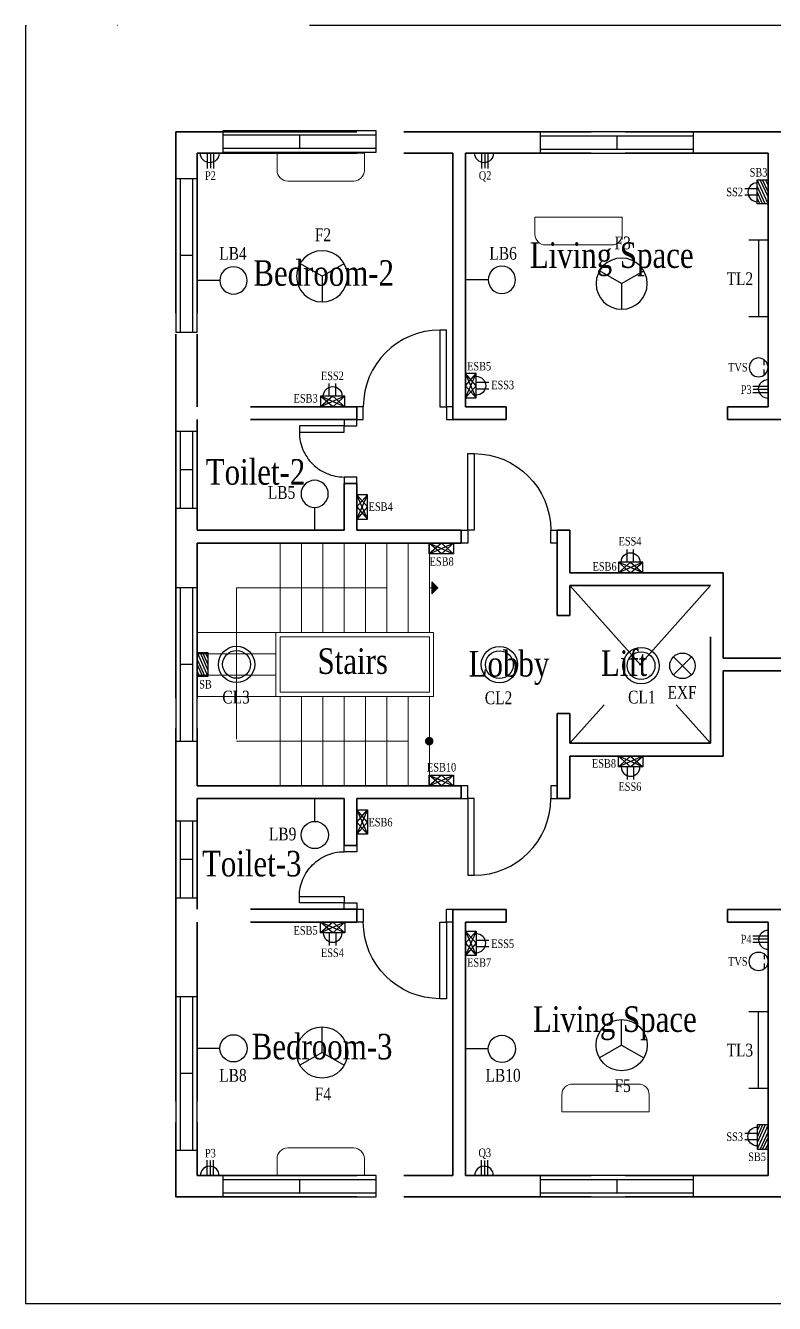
# Model space of a CAD drawing. Header units: inches. Extents: x 4849 to 14405, y -37970 to -930.
# Drawn here: x 7197 to 7549, y -35899 to -35299 of the extents above; entities that cross this region are included whole.
import ezdxf

# ---------------------------------------------------------------- set-up
doc = ezdxf.new("R2010")
doc.units = ezdxf.units.IN
doc.header["$LTSCALE"] = 10
doc.header["$MEASUREMENT"] = 0
doc.linetypes.add('ACAD_ISO04W100', pattern=[30, 24, -3, 0, -3])
doc.linetypes.add('DASHED', pattern=[0.75, 0.5, -0.25])
for name, color, linetype, lineweight in [('AC', 6, 'Continuous', 13), ('RAIL (Mine)', 1, 'Continuous', 13), ('Stair (Mine)', 8, 'Continuous', 13), ('Text (Mine)', 5, 'Continuous', 9), ('VOID (Mine)', 8, 'Continuous', 9), ('Wall (Mine)', 7, 'Continuous', 35)]:
    doc.layers.add(name, color=color, linetype=linetype, lineweight=lineweight)
for name, color, linetype in [('Doors (Mine)', 1, 'Continuous'), ('Switchboard & Socket (Mine)', 4, 'Continuous'), ('Windows (Mine)', 4, 'Continuous')]:
    doc.layers.add(name, color=color, linetype=linetype)
for name, color, linetype, plot in [('Fan (Mine)', 2, 'Continuous', False), ('Light (Mine)', 3, 'Continuous', False), ('Text Fittings & Fixtures Labels (Mine)', 5, 'Continuous', False)]:
    doc.layers.add(name, color=color, linetype=linetype, plot=plot)
doc.layers.add('Site (Mine)', color=7, linetype='ACAD_ISO04W100', lineweight=30, true_color=0x004961)
doc.styles.get("Standard").update_dxf_attribs({"font": 'simplex.shx', "width": 0.8, "height": 3})

# ---------------------------------------------------------------- blocks, each defined once
blk = doc.blocks.new('Window Big')
at = {"layer": 'Windows (Mine)'}
for p, q in [((0, 10), (-72, 10)), ((-72, 10), (-72, 0)), ((0, 8), (-72, 8)), ((-36, 8), (-36, 2)), ((0, 0), (0, 10)), ((-72, 2), (0, 2)), ((-72, 0), (0, 0))]:
    blk.add_line(p, q, dxfattribs=at)
blk = doc.blocks.new('Window Small')
at = {"layer": 'Windows (Mine)', "linetype": 'DASHED', "ltscale": 10}
for p, q in [((36, 0), (0, 0)), ((0, 0), (0, -10)), ((36, -10), (36, 0)), ((36, -2), (0, -2)), ((18, -2), (18, -8)), ((0, -8), (36, -8)), ((0, -10), (36, -10))]:
    blk.add_line(p, q, dxfattribs=at)
blk = doc.blocks.new('Door Single')
at = {"layer": 'Doors (Mine)'}
for points in [[(-6, 6), (-3, 6), (-3, 42), (-6, 42)], [(-45, 0), (-42, 0), (-42, 6), (-45, 6)], [(-3, 0), (0, 0), (0, 6), (-3, 6)]]:
    blk.add_lwpolyline(points, close=True, dxfattribs=at)
blk.add_arc((-6, 6), 36, 90, 180, dxfattribs=at)
blk = doc.blocks.new('Door Single Small')
at = {"layer": 'Doors (Mine)', "linetype": 'DASHED', "ltscale": 10}
for points in [[(-6, 6), (-3, 6), (-3, 27), (-6, 27)], [(-30, 0), (-27, 0), (-27, 6), (-30, 6)], [(-3, 0), (0, 0), (0, 6), (-3, 6)]]:
    blk.add_lwpolyline(points, close=True, dxfattribs=at)
blk.add_arc((-6, 6), 21, 90, 180, dxfattribs=at)
blk = doc.blocks.new('Exhaust Fan')
at = {"layer": 'Fan (Mine)', "linetype": 'Continuous', "ltscale": 10}
for p, q in [((-4.24, 4.24), (4.24, -4.24)), ((-4.24, -4.24), (4.24, 4.24))]:
    blk.add_line(p, q, dxfattribs=at)
blk.add_circle((0, 0), 6, dxfattribs=at)
blk = doc.blocks.new('Ceiling Light')
at = {"layer": 'Light (Mine)'}
for radius in [8.53, 6.52]:
    blk.add_circle((0, 0), radius, dxfattribs=at)
blk = doc.blocks.new('Switchboard')
at = {"layer": 'Switchboard & Socket (Mine)', "linetype": 'Continuous'}
for p, q in [((0, -10.1), (22.7, 0)), ((0, -5), (11.4, 0)), ((0, -7.3), (16.6, 0)), ((0, -2.4), (5.3, 0)), ((6.6, -10.1), (22.7, -2.8)), ((11.4, -10.1), (22.7, -5)), ((17.6, -10.1), (22.7, -7.6))]:
    blk.add_line(p, q, dxfattribs=at)
blk.add_lwpolyline([(0, 0), (22.7, 0), (22.7, -10.1), (0, -10.1)], close=True, dxfattribs=at)
blk = doc.blocks.new('Emergency Switchboard')
at = {"layer": 'Switchboard & Socket (Mine)', "ltscale": 10}
for p, q in [((-11.4, -5), (11.4, 5)), ((-11.4, 5), (11.4, -5)), ((0, 5), (-11.4, -5)), ((0, -5), (-11.4, 5)), ((0, 5), (11.4, -5)), ((0, -5), (11.4, 5))]:
    blk.add_line(p, q, dxfattribs=at)
at = {"layer": 'Switchboard & Socket (Mine)', "linetype": 'Continuous'}
blk.add_lwpolyline([(-11.4, 5), (11.4, 5), (11.4, -5), (-11.4, -5)], close=True, dxfattribs=at)
blk = doc.blocks.new('2-Pin Socket')
at = {"layer": 'Switchboard & Socket (Mine)', "ltscale": 10}
blk.add_line((-8.8, 0), (8.8, 0), dxfattribs=at)
at = {"layer": 'Switchboard & Socket (Mine)', "linetype": 'Continuous'}
for p, q in [((-2.8, 0), (-2.8, 11.8)), ((3.2, 0), (3.2, 11.8))]:
    blk.add_line(p, q, dxfattribs=at)
blk.add_arc((0, 0), 8.85, 0, 180, dxfattribs=at)
blk = doc.blocks.new('Ceiling Fan')
at = {"layer": 'Fan (Mine)', "linetype": 'Continuous', "ltscale": 10}
for q in [(0, 12), (-10.39, -6), (10.39, -6)]:
    blk.add_line((0, 0), q, dxfattribs=at)
blk.add_circle((0, 0), 12, dxfattribs=at)
blk.add_circle((0, 0), 12, dxfattribs=at)
blk = doc.blocks.new('Light Bulb')
at = {"layer": 'Light (Mine)'}
blk.add_line((10.67, 0), (0, 0), dxfattribs=at)
at = {"layer": 'Light (Mine)', "linetype": 'Continuous'}
blk.add_circle((17.07, 0), 6.4, dxfattribs=at)
blk = doc.blocks.new('Tube Light')
at = {"layer": 'Light (Mine)'}
for p, q in [((0, 4.54), (0, -4.54)), ((36, 0), (0, 0)), ((36, 4.54), (36, -4.54))]:
    blk.add_line(p, q, dxfattribs=at)
blk = doc.blocks.new('3-Pin Socket')
at = {"layer": 'Switchboard & Socket (Mine)', "ltscale": 10}
blk.add_line((0, 9.4), (0, -8.3), dxfattribs=at)
at = {"layer": 'Switchboard & Socket (Mine)', "linetype": 'Continuous'}
for p, q in [((0, 3), (14.4, 3)), ((0, 0), (14.1, 0)), ((0, -3), (14.4, -3))]:
    blk.add_line(p, q, dxfattribs=at)
blk.add_arc((0, 0.6), 8.85, 270, 90, dxfattribs=at)
blk = doc.blocks.new('2-Pin TV Socket')
at = {"layer": 'Switchboard & Socket (Mine)', "linetype": 'ByBlock', "ltscale": 10}
for p, q in [((0, 0), (0, -5.3)), ((0, -9.3), (0, -14.5))]:
    blk.add_line(p, q, dxfattribs=at)
at = {"layer": 'Switchboard & Socket (Mine)', "linetype": 'ByBlock'}
blk.add_circle((-5.1, -7.3), 8.85, dxfattribs=at)

msp = doc.modelspace()

# ---------------------------------------------------------------- hatches: boundary and pattern name
at = {"layer": 'Stair (Mine)', "ltscale": 10}
h = msp.add_hatch(color=256, dxfattribs=at)
h.paths.add_polyline_path([(7388.11, -35559.81), (7388.11, -35562.63), (7390.94, -35562.63)])
h.paths.add_polyline_path([(7390.94, -35562.63), (7388.11, -35562.63), (7388.11, -35565.46)])

# ---------------------------------------------------------------- linework, layer by layer
at = {"layer": 'AC', "ltscale": 10}
for points in [[(7315.44, -35366.64), (7315.44, -35358.62), (7356.44, -35358.62), (7356.44, -35366.64, -0.414214), (7351.44, -35371.64), (7320.44, -35371.64, -0.414214)], [(7436.5, -35396.64), (7436.5, -35388.62), (7477.5, -35388.62), (7477.5, -35396.64, -0.414214), (7472.5, -35401.64), (7441.5, -35401.64, -0.414214)], [(7449.14, -35800.63), (7449.14, -35808.65), (7490.14, -35808.65), (7490.14, -35800.63, 0.414214), (7485.14, -35795.63), (7454.14, -35795.63, 0.414214)], [(7315.44, -35830.63), (7315.44, -35838.65), (7356.44, -35838.65), (7356.44, -35830.63, 0.414214), (7351.44, -35825.63), (7320.44, -35825.63, 0.414214)]]:
    msp.add_lwpolyline(points, format="xyb", close=True, dxfattribs=at)
at = {"layer": 'RAIL (Mine)'}
for p, q in [((7314.94, -35583.63), (7314.94, -35613.63)), ((7388.94, -35583.63), (7314.94, -35583.63)), ((7316.94, -35585.63), (7316.94, -35611.63)), ((7386.94, -35585.63), (7316.94, -35585.63)), ((7386.94, -35611.63), (7386.94, -35585.63)), ((7388.94, -35613.63), (7388.94, -35583.63)), ((7314.94, -35613.63), (7388.94, -35613.63)), ((7316.94, -35611.63), (7386.94, -35611.63))]:
    msp.add_line(p, q, dxfattribs=at)
at = {"layer": 'Site (Mine)', "ltscale": 10}
msp.add_line((7197.4, -35298.65), (7197.4, -35898.65), dxfattribs=at)
at = {"layer": 'Site (Mine)', "linetype": 'DASHED', "ltscale": 10}
for p, q in [((7197.4, -35298.65), (7197.9, -35298.65)), ((7197.4, -35898.65), (7197.9, -35898.65))]:
    msp.add_line(p, q, dxfattribs=at)
at = {"layer": 'Site (Mine)', "ltscale": 3}
for p, q in [((8050.68, -35298.65), (7197.9, -35298.65)), ((7197.9, -35898.65), (8053, -35898.65))]:
    msp.add_line(p, q, dxfattribs=at)
at = {"layer": 'Stair (Mine)'}
for p, q in [((7316.94, -35541.63), (7316.94, -35583.63)), ((7326.94, -35541.63), (7326.94, -35583.63)), ((7336.94, -35541.63), (7336.94, -35583.63)), ((7346.94, -35541.63), (7346.94, -35583.63)), ((7356.94, -35541.63), (7356.94, -35583.63)), ((7366.94, -35541.63), (7366.94, -35583.63)), ((7376.94, -35541.63), (7376.94, -35583.63)), ((7386.94, -35541.63), (7386.94, -35583.63)), ((7314.94, -35583.63), (7277.94, -35583.63)), ((7314.94, -35593.63), (7277.94, -35593.63)), ((7314.94, -35603.63), (7277.94, -35603.63)), ((7314.94, -35613.63), (7277.94, -35613.63)), ((7316.94, -35655.63), (7316.94, -35613.63)), ((7326.94, -35655.63), (7326.94, -35613.63)), ((7336.94, -35655.63), (7336.94, -35613.63)), ((7346.94, -35655.63), (7346.94, -35613.63)), ((7356.94, -35655.63), (7356.94, -35613.63)), ((7366.94, -35655.63), (7366.94, -35613.63)), ((7376.94, -35655.63), (7376.94, -35613.63)), ((7386.94, -35655.63), (7386.94, -35613.63))]:
    msp.add_line(p, q, dxfattribs=at)
at = {"layer": 'Stair (Mine)', "ltscale": 10}
for p, q in [((7390.94, -35562.63), (7388.11, -35559.81)), ((7388.11, -35565.46), (7388.11, -35559.81)), ((7390.94, -35562.63), (7388.11, -35565.46))]:
    msp.add_line(p, q, dxfattribs=at)
at = {"layer": 'Stair (Mine)', "linetype": 'DASHED', "ltscale": 10}
for p, q in [((7296.44, -35583.63), (7296.44, -35562.63)), ((7316.94, -35562.63), (7296.44, -35562.63)), ((7316.94, -35562.63), (7386.94, -35562.63)), ((7386.94, -35562.63), (7390.94, -35562.63)), ((7296.44, -35583.63), (7296.44, -35634.63)), ((7326.94, -35634.63), (7296.44, -35634.63)), ((7326.94, -35634.63), (7386.94, -35634.63))]:
    msp.add_line(p, q, dxfattribs=at)
at = {"layer": 'Stair (Mine)', "const_width": 2}
msp.add_lwpolyline([(7385.89, -35634.64, 1), (7387.89, -35634.64, 1)], format="xyb", close=True, dxfattribs=at)
at = {"layer": 'VOID (Mine)', "linetype": 'DASHED', "ltscale": 10}
for p, q in [((7518.95, -35561.63), (7452.93, -35635.63)), ((7452.94, -35561.63), (7518.94, -35635.63))]:
    msp.add_line(p, q, dxfattribs=at)
at = {"layer": 'Wall (Mine)', "linetype": 'DASHED', "ltscale": 10}
for p, q in [((7267.96, -35348.62), (7267.94, -35349.87)), ((7267.94, -35358.62), (7267.94, -35349.87)), ((7287.94, -35348.62), (7267.96, -35348.62)), ((7302.94, -35348.62), (7374.94, -35348.62)), ((7412.94, -35348.62), (7478.94, -35348.62)), ((7483.94, -35348.62), (7503.94, -35348.62)), ((7534.94, -35348.62), (7539.94, -35348.62)), ((7277.94, -35358.62), (7287.94, -35358.62)), ((7302.94, -35358.62), (7374.94, -35358.62)), ((7412.94, -35358.62), (7478.94, -35358.62)), ((7483.94, -35358.62), (7503.94, -35358.62)), ((7267.94, -35383.62), (7267.94, -35443.62)), ((7277.94, -35383.62), (7277.94, -35443.62)), ((7267.94, -35477.63), (7267.94, -35506.63)), ((7277.99, -35477.62), (7277.94, -35472.63)), ((7352.94, -35477.62), (7277.99, -35477.62)), ((7352.94, -35477.62), (7352.94, -35483.62)), ((7422.94, -35477.62), (7422.94, -35478.62)), ((7526.94, -35477.62), (7526.94, -35478.62)), ((7277.94, -35506.63), (7277.94, -35483.62)), ((7352.94, -35483.62), (7277.94, -35483.62)), ((7267.94, -35511.63), (7267.94, -35506.63)), ((7277.94, -35506.63), (7277.94, -35531.63)), ((7346.94, -35513.62), (7352.94, -35513.62)), ((7346.94, -35513.62), (7346.94, -35535.63)), ((7352.94, -35513.62), (7352.94, -35535.59)), ((7267.94, -35531.63), (7267.94, -35541.63)), ((7277.94, -35531.63), (7277.94, -35535.46)), ((7277.94, -35535.63), (7277.94, -35535.46)), ((7287.94, -35535.63), (7277.94, -35535.63)), ((7352.94, -35535.59), (7356.94, -35535.63)), ((7397.94, -35535.63), (7401.94, -35535.63)), ((7401.94, -35535.63), (7401.94, -35541.64)), ((7446.94, -35535.63), (7452.94, -35535.63)), ((7277.94, -35541.63), (7277.94, -35553.63)), ((7287.94, -35541.63), (7277.94, -35541.63)), ((7401.94, -35541.64), (7397.94, -35541.63)), ((7446.94, -35541.63), (7446.94, -35561.63)), ((7452.94, -35541.63), (7452.94, -35555.63)), ((7267.94, -35553.63), (7267.94, -35637.63)), ((7277.94, -35553.63), (7277.94, -35637.63)), ((7498.94, -35555.63), (7524.94, -35555.63)), ((7524.94, -35555.63), (7524.94, -35595.63)), ((7498.94, -35561.63), (7518.94, -35561.63)), ((7518.94, -35635.63), (7518.95, -35561.63)), ((7267.94, -35577.61), (7267.94, -35614.41)), ((7277.94, -35577.61), (7277.94, -35614.41)), ((7524.94, -35641.63), (7524.94, -35601.63)), ((7277.94, -35637.63), (7277.94, -35655.63)), ((7446.94, -35645.65), (7446.94, -35635.62)), ((7498.94, -35635.63), (7518.94, -35635.63)), ((7452.94, -35645.65), (7452.94, -35641.63)), ((7498.94, -35641.63), (7524.94, -35641.63)), ((7267.94, -35655.63), (7267.94, -35665.63)), ((7287.94, -35655.63), (7277.94, -35655.63)), ((7397.94, -35655.63), (7401.94, -35655.63)), ((7401.94, -35655.63), (7401.94, -35661.63)), ((7277.94, -35665.63), (7277.94, -35661.63)), ((7287.94, -35661.63), (7277.94, -35661.63)), ((7346.94, -35683.56), (7346.94, -35661.63)), ((7352.94, -35683.56), (7352.94, -35661.64)), ((7352.94, -35661.64), (7356.94, -35661.64)), ((7401.94, -35661.63), (7397.94, -35661.61)), ((7446.94, -35661.63), (7452.94, -35661.63)), ((7277.94, -35665.63), (7277.94, -35713.56)), ((7267.94, -35685.63), (7267.94, -35719.63)), ((7346.94, -35683.56), (7352.94, -35683.56)), ((7352.94, -35713.56), (7277.94, -35713.56)), ((7352.94, -35713.56), (7352.94, -35719.56)), ((7352.94, -35719.56), (7277.94, -35719.56)), ((7277.94, -35719.56), (7277.94, -35724.63)), ((7422.94, -35719.65), (7422.94, -35718.65)), ((7526.94, -35718.65), (7526.94, -35719.65)), ((7267.94, -35753.65), (7267.94, -35813.65)), ((7277.94, -35753.65), (7277.94, -35813.65)), ((7267.94, -35838.65), (7267.94, -35847.6)), ((7277.94, -35838.65), (7287.94, -35838.65)), ((7302.94, -35838.65), (7374.94, -35838.65)), ((7403.94, -35838.65), (7412.94, -35838.65)), ((7412.94, -35838.65), (7478.94, -35838.65)), ((7483.94, -35838.65), (7503.94, -35838.65)), ((7503.94, -35838.65), (7545.94, -35838.65)), ((7267.94, -35848.65), (7267.94, -35847.6)), ((7287.94, -35848.65), (7267.94, -35848.65)), ((7302.94, -35848.65), (7374.94, -35848.65)), ((7412.94, -35848.65), (7478.94, -35848.65)), ((7483.94, -35848.65), (7503.94, -35848.65)), ((7533.94, -35848.65), (7575.94, -35848.65))]:
    msp.add_line(p, q, dxfattribs=at)
at = {"layer": 'Wall (Mine)'}
for p, q in [((7302.94, -35348.62), (7287.94, -35348.62)), ((7412.94, -35348.62), (7374.94, -35348.62)), ((7483.94, -35348.62), (7478.94, -35348.62)), ((7503.94, -35348.62), (7534.94, -35348.62)), ((7539.94, -35348.62), (7566.94, -35348.62)), ((7267.94, -35358.62), (7267.94, -35383.62)), ((7277.94, -35383.62), (7277.94, -35358.62)), ((7302.94, -35358.62), (7287.94, -35358.62)), ((7397.94, -35358.62), (7374.94, -35358.62)), ((7397.94, -35483.62), (7397.94, -35358.62)), ((7412.94, -35358.62), (7403.94, -35358.62)), ((7403.94, -35477.62), (7403.94, -35358.62)), ((7483.94, -35358.62), (7478.94, -35358.62)), ((7545.94, -35358.62), (7503.94, -35358.62)), ((7545.94, -35477.62), (7545.94, -35358.62)), ((7267.94, -35443.62), (7267.94, -35477.63)), ((7277.94, -35472.63), (7277.94, -35443.62)), ((7422.94, -35477.62), (7403.94, -35477.62)), ((7545.94, -35477.62), (7526.94, -35477.62)), ((7422.94, -35483.62), (7397.94, -35483.62)), ((7422.94, -35483.62), (7422.94, -35478.62)), ((7526.94, -35483.62), (7526.94, -35478.62)), ((7575.94, -35483.62), (7526.94, -35483.62)), ((7267.94, -35511.63), (7267.94, -35531.63)), ((7346.94, -35535.63), (7287.94, -35535.63)), ((7397.94, -35535.63), (7356.94, -35535.63)), ((7446.94, -35535.63), (7446.94, -35541.63)), ((7452.94, -35535.63), (7452.94, -35541.63)), ((7267.94, -35553.63), (7267.94, -35541.63)), ((7397.94, -35541.63), (7287.94, -35541.63)), ((7452.94, -35555.63), (7498.94, -35555.63)), ((7446.94, -35575.63), (7446.94, -35561.63)), ((7452.94, -35561.63), (7498.94, -35561.63)), ((7452.94, -35575.63), (7452.94, -35561.63)), ((7446.94, -35575.63), (7452.94, -35575.63)), ((7524.94, -35595.63), (7750.94, -35595.63)), ((7524.94, -35601.63), (7750.94, -35601.63)), ((7452.94, -35621.63), (7446.94, -35621.63)), ((7446.94, -35621.63), (7446.94, -35635.62)), ((7452.94, -35621.63), (7452.94, -35635.62)), ((7267.94, -35655.63), (7267.94, -35637.63)), ((7452.94, -35635.63), (7498.94, -35635.63)), ((7446.94, -35661.63), (7446.94, -35645.65)), ((7452.94, -35641.63), (7498.94, -35641.63)), ((7452.94, -35661.63), (7452.94, -35645.65)), ((7397.94, -35655.63), (7287.94, -35655.63)), ((7346.94, -35661.63), (7287.94, -35661.63)), ((7397.94, -35661.63), (7356.94, -35661.63)), ((7267.94, -35685.63), (7267.94, -35665.63)), ((7422.94, -35713.65), (7397.94, -35713.65)), ((7397.94, -35713.65), (7397.94, -35838.65)), ((7422.94, -35713.65), (7422.94, -35718.65)), ((7578.94, -35713.65), (7526.94, -35713.65)), ((7526.94, -35713.65), (7526.94, -35718.65)), ((7267.94, -35753.65), (7267.94, -35719.63)), ((7403.94, -35719.65), (7403.94, -35838.65)), ((7422.94, -35719.65), (7403.94, -35719.65)), ((7545.94, -35719.65), (7526.94, -35719.65)), ((7545.94, -35719.65), (7545.94, -35838.65)), ((7277.94, -35724.63), (7277.94, -35753.65)), ((7267.94, -35838.65), (7267.94, -35813.65)), ((7277.94, -35813.65), (7277.94, -35838.65)), ((7302.94, -35838.65), (7287.94, -35838.65)), ((7397.94, -35838.65), (7374.94, -35838.65)), ((7483.94, -35838.65), (7478.94, -35838.65)), ((7302.94, -35848.65), (7287.94, -35848.65)), ((7412.94, -35848.65), (7374.94, -35848.65)), ((7483.94, -35848.65), (7478.94, -35848.65)), ((7503.94, -35848.65), (7533.94, -35848.65))]:
    msp.add_line(p, q, dxfattribs=at)
at = {"layer": 'Windows (Mine)', "linetype": 'DASHED', "ltscale": 10}
msp.add_line((7277.94, -35708.13), (7277.94, -35708.63), dxfattribs=at)
msp.add_line((7277.94, -35708.13), (7277.94, -35708.63), dxfattribs=at)

# ---------------------------------------------------------------- block references
at = {"layer": 'Doors (Mine)'}
msp.add_blockref('Door Single', (7397.94, -35483.62), dxfattribs=at)
at = {"layer": 'Doors (Mine)', "linetype": 'DASHED', "rotation": 90}
msp.add_blockref('Door Single Small', (7352.94, -35483.62), dxfattribs=at)
at = {"layer": 'Doors (Mine)', "xscale": -1}
msp.add_blockref('Door Single', (7401.94, -35541.64), dxfattribs=at)
at = {"layer": 'Doors (Mine)', "rotation": 180}
msp.add_blockref('Door Single', (7401.94, -35655.63), dxfattribs=at)
at = {"layer": 'Doors (Mine)', "linetype": 'DASHED', "xscale": -1, "rotation": 90}
msp.add_blockref('Door Single Small', (7352.94, -35713.56), dxfattribs=at)
at = {"layer": 'Doors (Mine)', "xscale": -1, "rotation": 180}
msp.add_blockref('Door Single', (7397.94, -35713.56), dxfattribs=at)
at = {"layer": 'Fan (Mine)', "linetype": 'ByBlock', "xscale": -1, "rotation": 180}
for p in [(7336.6, -35416.38), (7477.2, -35419.82)]:
    msp.add_blockref('Ceiling Fan', p, dxfattribs=at)
at = {"layer": 'Fan (Mine)', "linetype": 'Continuous'}
msp.add_blockref('Exhaust Fan', (7505.76, -35599.28), dxfattribs=at)
at = {"layer": 'Fan (Mine)', "linetype": 'ByBlock'}
for p in [(7477.2, -35777.37), (7336.6, -35780.81)]:
    msp.add_blockref('Ceiling Fan', p, dxfattribs=at)
at = {"layer": 'Light (Mine)', "linetype": 'Continuous', "xscale": -1, "rotation": 270}
msp.add_blockref('Tube Light', (7541.4, -35435.46), dxfattribs=at)
at = {"layer": 'Light (Mine)', "xscale": -1}
for p, rotation in [((7403.94, -35418.04), 180), ((7277.94, -35418.31), 180), ((7333.1, -35535.63), 270)]:
    msp.add_blockref('Light Bulb', p, dxfattribs=dict(at, rotation=rotation))
at = {"layer": 'Light (Mine)'}
for name, p in [('Ceiling Light', (7296.44, -35598.6)), ('Ceiling Light', (7419.84, -35598.7)), ('Ceiling Light', (7486.34, -35599.21)), ('Light Bulb', (7277.94, -35778.87)), ('Light Bulb', (7403.94, -35779.15))]:
    msp.add_blockref(name, p, dxfattribs=at)
at = {"layer": 'Light (Mine)', "rotation": 270}
msp.add_blockref('Light Bulb', (7333.18, -35661.63), dxfattribs=at)
at = {"layer": 'Light (Mine)', "linetype": 'Continuous', "rotation": 270}
msp.add_blockref('Tube Light', (7541.4, -35761.73), dxfattribs=at)
at = {"layer": 'Switchboard & Socket (Mine)', "yscale": 0.5, "zscale": 0.5}
for name, p, xscale, rotation in [('3-Pin Socket', (7284.15, -35358.62), -0.5, 90), ('3-Pin Socket', (7412.94, -35358.62), -0.5, 90), ('2-Pin Socket', (7540.89, -35376.94), 0.5, 90.00000000000001), ('Emergency Switchboard', (7406.46, -35467.74), -0.5, 270), ('2-Pin Socket', (7408.98, -35467.74), -0.5, 270), ('Emergency Switchboard', (7355.46, -35524.67), -0.5, 270), ('Emergency Switchboard', (7481.4, -35644.16), 0.5, 180), ('2-Pin Socket', (7481.4, -35646.68), 0.5, 180), ('Emergency Switchboard', (7355.46, -35672.6), 0.5, 270), ('Emergency Switchboard', (7341.57, -35722.09), 0.5, 180), ('Emergency Switchboard', (7406.46, -35729.53), 0.5, 270), ('3-Pin Socket', (7545.94, -35727.64), 0.5, 180), ('2-Pin Socket', (7341.57, -35724.61), 0.5, 180), ('2-Pin Socket', (7408.98, -35729.53), 0.5, 270), ('2-Pin Socket', (7540.89, -35820.25), -0.5, 90), ('3-Pin Socket', (7284.14, -35838.65), 0.5, 90), ('3-Pin Socket', (7412.94, -35838.65), 0.5, 90)]:
    msp.add_blockref(name, p, dxfattribs=dict(at, xscale=xscale, rotation=rotation))
at = {"layer": 'Switchboard & Socket (Mine)', "linetype": 'Continuous', "yscale": 0.5, "zscale": 0.5}
for p, xscale, rotation in [((7540.89, -35382.37), 0.5, 90.00000000000001), ((7282.98, -35592.95), 0.5, 270), ((7540.89, -35814.82), -0.5, 90)]:
    msp.add_blockref('Switchboard', p, dxfattribs=dict(at, xscale=xscale, rotation=rotation))
at = {"layer": 'Switchboard & Socket (Mine)', "linetype": 'ByBlock', "xscale": -0.5, "yscale": 0.5, "zscale": 0.5, "rotation": 180}
msp.add_blockref('2-Pin TV Socket', (7544.04, -35462.78), dxfattribs=at)
at = {"layer": 'Switchboard & Socket (Mine)', "yscale": 0.5, "zscale": 0.5}
for name, p, xscale in [('3-Pin Socket', (7545.94, -35469.55), -0.5), ('2-Pin Socket', (7341.57, -35472.58), -0.5), ('Emergency Switchboard', (7341.57, -35475.1), -0.5), ('Emergency Switchboard', (7392.62, -35544.16), 0.5), ('2-Pin Socket', (7481.4, -35550.59), -0.5), ('Emergency Switchboard', (7481.4, -35553.11), -0.5), ('Emergency Switchboard', (7392.62, -35653.11), 0.5)]:
    msp.add_blockref(name, p, dxfattribs=dict(at, xscale=xscale))
at = {"layer": 'Switchboard & Socket (Mine)', "linetype": 'ByBlock', "xscale": 0.5, "yscale": 0.5, "zscale": 0.5}
msp.add_blockref('2-Pin TV Socket', (7544.04, -35734.41), dxfattribs=at)
at = {"layer": 'Windows (Mine)', "color": 4}
for p in [(7361.94, -35358.14), (7510.94, -35358.62), (7361.94, -35848.65), (7510.94, -35848.65)]:
    msp.add_blockref('Window Big', p, dxfattribs=at)
at = {"layer": 'Windows (Mine)', "color": 4, "rotation": 270}
for p in [(7267.94, -35442.62), (7267.94, -35634.63), (7267.94, -35826.65)]:
    msp.add_blockref('Window Big', p, dxfattribs=at)
at = {"layer": 'Windows (Mine)', "linetype": 'DASHED', "rotation": 270}
for p in [(7277.94, -35489.17), (7277.98, -35672.15)]:
    msp.add_blockref('Window Small', p, dxfattribs=at)

# ---------------------------------------------------------------- texts
at = {"layer": 'Text (Mine)', "ltscale": 10, "char_height": 12, "attachment_point": 2}
for s, insert, width in [('{\\fTimes New Roman|b0|i0|c0|p18;Living Space}', (7472.54, -35400.42), 73.3065), ('{\\fTimes New Roman|b0|i0|c0|p18;Bedroom-2}', (7337.34, -35408.83), 73.3065), ('{\\fTimes New Roman|b0|i0|c0|p18;Toilet-2}', (7305.34, -35502.22), 61.0293), ('{\\fTimes New Roman|b0|i0|c0|p18;Stairs}', (7350.98, -35591.05), 36.6532), ('{\\fTimes New Roman|b0|i0|c0|p18;Lobby}', (7424.33, -35592.3), 36.6532), ('{\\fTimes New Roman|b0|i0|c0|p18;Lift}', (7478.37, -35591.99), 34.3971), ('{\\fTimes New Roman|b0|i0|c0|p18;Toilet-3}', (7303.58, -35686.13), 61.0293), ('{\\fTimes New Roman|b0|i0|c0|p18;Living Space}', (7474.04, -35759.14), 73.3065), ('{\\fTimes New Roman|b0|i0|c0|p18;Bedroom-3}', (7336.6, -35772.04), 73.3065)]:
    msp.add_mtext(s, dxfattribs=dict(at, insert=insert, width=width))
at = {"layer": 'Text Fittings & Fixtures Labels (Mine)', "ltscale": 10}
for s, insert, char_height, width, attachment_point in [('{\\fTimes New Roman|b0|i0|c0|p18;P2}', (7284.17, -35371.11), 4, 9.2762, 8), ('{\\fTimes New Roman|b0|i0|c0|p18;Q2}', (7413.11, -35372.02), 4, 9.2762, 8), ('{\\fTimes New Roman|b0|i0|c0|p18;SB3}', (7541.46, -35369.6), 4, 9.2762, 8), ('{\\fTimes New Roman|b0|i0|c0|p18;SS2}', (7530.27, -35378.84), 4, 9.2762, 8), ('{\\fTimes New Roman|b0|i0|c0|p18;F2}', (7337, -35399.89), 6, 15.577, 8), ('{\\fTimes New Roman|b0|i0|c0|p18;F3}', (7477.67, -35403.8), 6, 15.577, 8), ('{\\fTimes New Roman|b0|i0|c0|p18;LB4}', (7294.75, -35408.64), 6, 15.577, 8), ('{\\fTimes New Roman|b0|i0|c0|p18;LB6}', (7421.56, -35408.67), 6, 15.577, 8), ('{\\fTimes New Roman|b0|i0|c0|p18;TL2}', (7532.71, -35420.51), 6, 15.577, 8), ('{\\fTimes New Roman|b0|i0|c0|p18;ESB5}', (7410.31, -35460.63), 4, 12.9161, 8), ('{\\fTimes New Roman|b0|i0|c0|p18;TVS}', (7531.75, -35461.16), 4, 9.2762, 8), ('{\\fTimes New Roman|b0|i0|c0|p18;ESS2}', (7341.42, -35465.19), 4, 12.9161, 8), ('{\\fTimes New Roman|b0|i0|c0|p18;ESS3}', (7421.36, -35469.45), 4, 12.9161, 8), ('{\\fTimes New Roman|b0|i0|c0|p18;ESB3}', (7328.86, -35475.71), 4, 12.9161, 8), ('{\\fTimes New Roman|b0|i0|c0|p18;P3}', (7535.64, -35471.63), 4, 9.2762, 8), ('{\\fTimes New Roman|b0|i0|c0|p18;LB5}', (7317.57, -35520.95), 6, 15.577, 8), ('{\\fTimes New Roman|b0|i0|c0|p18;ESB4}', (7364.09, -35526.6), 4, 12.9161, 8), ('{\\fTimes New Roman|b0|i0|c0|p18;ESS4}', (7481.13, -35542.82), 4, 12.9161, 8), ('{\\fTimes New Roman|b0|i0|c0|p18;ESB8}', (7392.73, -35548.26), 4, 12.9161, 2), ('{\\fTimes New Roman|b0|i0|c0|p18;ESB6}', (7469.2, -35550.58), 4, 12.9161, 2), ('{\\fTimes New Roman|b0|i0|c0|p18;SB}', (7281.84, -35605.92), 4, 9.2762, 2), ('{\\fTimes New Roman|b0|i0|c0|p18;EXF}', (7505.57, -35608.73), 6, 15.577, 2), ('{\\fTimes New Roman|b0|i0|c0|p18;CL3}', (7296.22, -35610.95), 6, 15.577, 2), ('{\\fTimes New Roman|b0|i0|c0|p18;CL2}', (7419.42, -35611.29), 6, 15.577, 2), ('{\\fTimes New Roman|b0|i0|c0|p18;CL1}', (7486.68, -35610.95), 6, 15.577, 2), ('{\\fTimes New Roman|b0|i0|c0|p18;ESB10}', (7392.69, -35644.9), 4, 12.9161, 2), ('{\\fTimes New Roman|b0|i0|c0|p18;ESB8}', (7468.92, -35643.09), 4, 12.9161, 2), ('{\\fTimes New Roman|b0|i0|c0|p18;ESS6}', (7481.09, -35653.96), 4, 12.9161, 2), ('{\\fTimes New Roman|b0|i0|c0|p18;LB9}', (7318.06, -35675.22), 6, 15.577, 2), ('{\\fTimes New Roman|b0|i0|c0|p18;ESB6}', (7364.01, -35670.67), 4, 12.9161, 2), ('{\\fTimes New Roman|b0|i0|c0|p18;ESB5}', (7328.86, -35721.48), 4, 12.9161, 2), ('{\\fTimes New Roman|b0|i0|c0|p18;ESS5}', (7421.36, -35727.74), 4, 12.9161, 2), ('{\\fTimes New Roman|b0|i0|c0|p18;P4}', (7535.64, -35725.56), 4, 9.2762, 2), ('{\\fTimes New Roman|b0|i0|c0|p18;ESS4}', (7341.42, -35732), 4, 12.9161, 2), ('{\\fTimes New Roman|b0|i0|c0|p18;ESB7}', (7410.31, -35736.56), 4, 12.9161, 2), ('{\\fTimes New Roman|b0|i0|c0|p18;TVS}', (7531.75, -35736.03), 4, 9.2762, 2), ('{\\fTimes New Roman|b0|i0|c0|p18;TL3}', (7532.71, -35776.68), 6, 15.577, 2), ('{\\fTimes New Roman|b0|i0|c0|p18;LB8}', (7294.75, -35788.54), 6, 15.577, 2), ('{\\fTimes New Roman|b0|i0|c0|p18;LB10}', (7421.56, -35788.52), 6, 15.577, 2), ('{\\fTimes New Roman|b0|i0|c0|p18;F5}', (7477.67, -35793.39), 6, 15.577, 2), ('{\\fTimes New Roman|b0|i0|c0|p18;F4}', (7337, -35797.29), 6, 15.577, 2), ('{\\fTimes New Roman|b0|i0|c0|p18;SS3}', (7530.27, -35818.35), 4, 9.2762, 2), ('{\\fTimes New Roman|b0|i0|c0|p18;Q3}', (7412.98, -35825.88), 4, 9.2762, 2), ('{\\fTimes New Roman|b0|i0|c0|p18;P3}', (7284.17, -35826.08), 4, 9.2762, 2), ('{\\fTimes New Roman|b0|i0|c0|p18;SB5}', (7540.76, -35827.79), 4, 9.2762, 2)]:
    msp.add_mtext(s, dxfattribs=dict(at, insert=insert, char_height=char_height, width=width, attachment_point=attachment_point))

doc.saveas('drawing.dxf')
